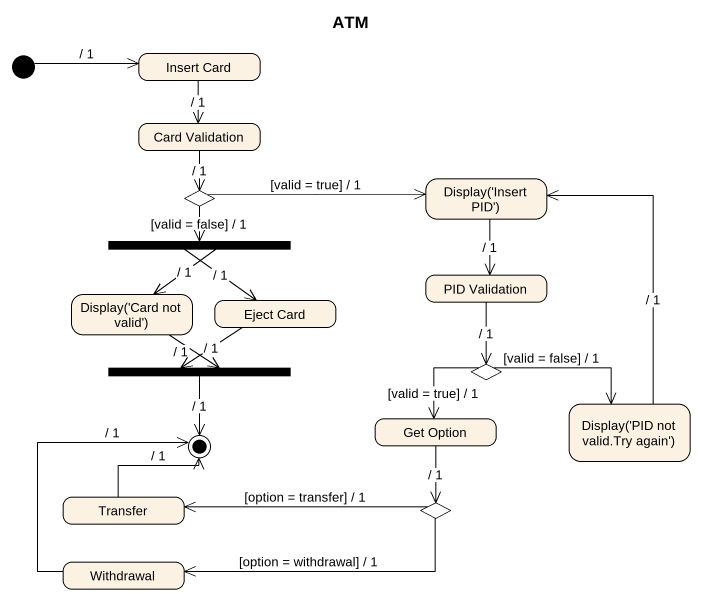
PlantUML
@startuml
title ATM
hide empty description
state "Insert Card" as Insert_Card
state "Card Validation" as Card_Validation
state choice1 <<choice>>
state "Display('Insert PID')" as Display_Insert_PID
state fork1 <<fork>>
state "Display('Card not valid')" as Display_Card_not_valid
state "Eject Card" as Eject_Card
state "PID Validation" as PID_Validation
state fork2 <<join>>
state choice2 <<choice>>
state "Get Option" as Get_Option
state "Display('PID not valid.Try again')" as Display_PID_not_valid_Try
state Transfer
state choice3 <<choice>>
state Withdrawal
[*] -right-> Insert_Card : / 1
Insert_Card --> Card_Validation : / 1
Card_Validation --> choice1 : / 1
choice1 -right-> Display_Insert_PID : [valid = true] / 1
choice1 --> fork1 : [valid = false] / 1
Display_Insert_PID --> PID_Validation : / 1
fork1 --> Display_Card_not_valid : / 1
fork1 --> Eject_Card : / 1
Display_Card_not_valid --> fork2 : / 1
Eject_Card --> fork2 : / 1
PID_Validation --> choice2 : / 1
choice2 --> Get_Option : [valid = true] / 1
choice2 -right-> Display_PID_not_valid_Try : [valid = false] / 1
Get_Option --> choice3 : / 1
Display_PID_not_valid_Try -up-> Display_Insert_PID : / 1
choice3 -left-> Transfer : [option = transfer] / 1
choice3 -left-> Withdrawal : [option = withdrawal] / 1
fork2 --> [*] : / 1
Transfer -up-> [*] : / 1
Withdrawal -up-> [*] : / 1
@enduml
